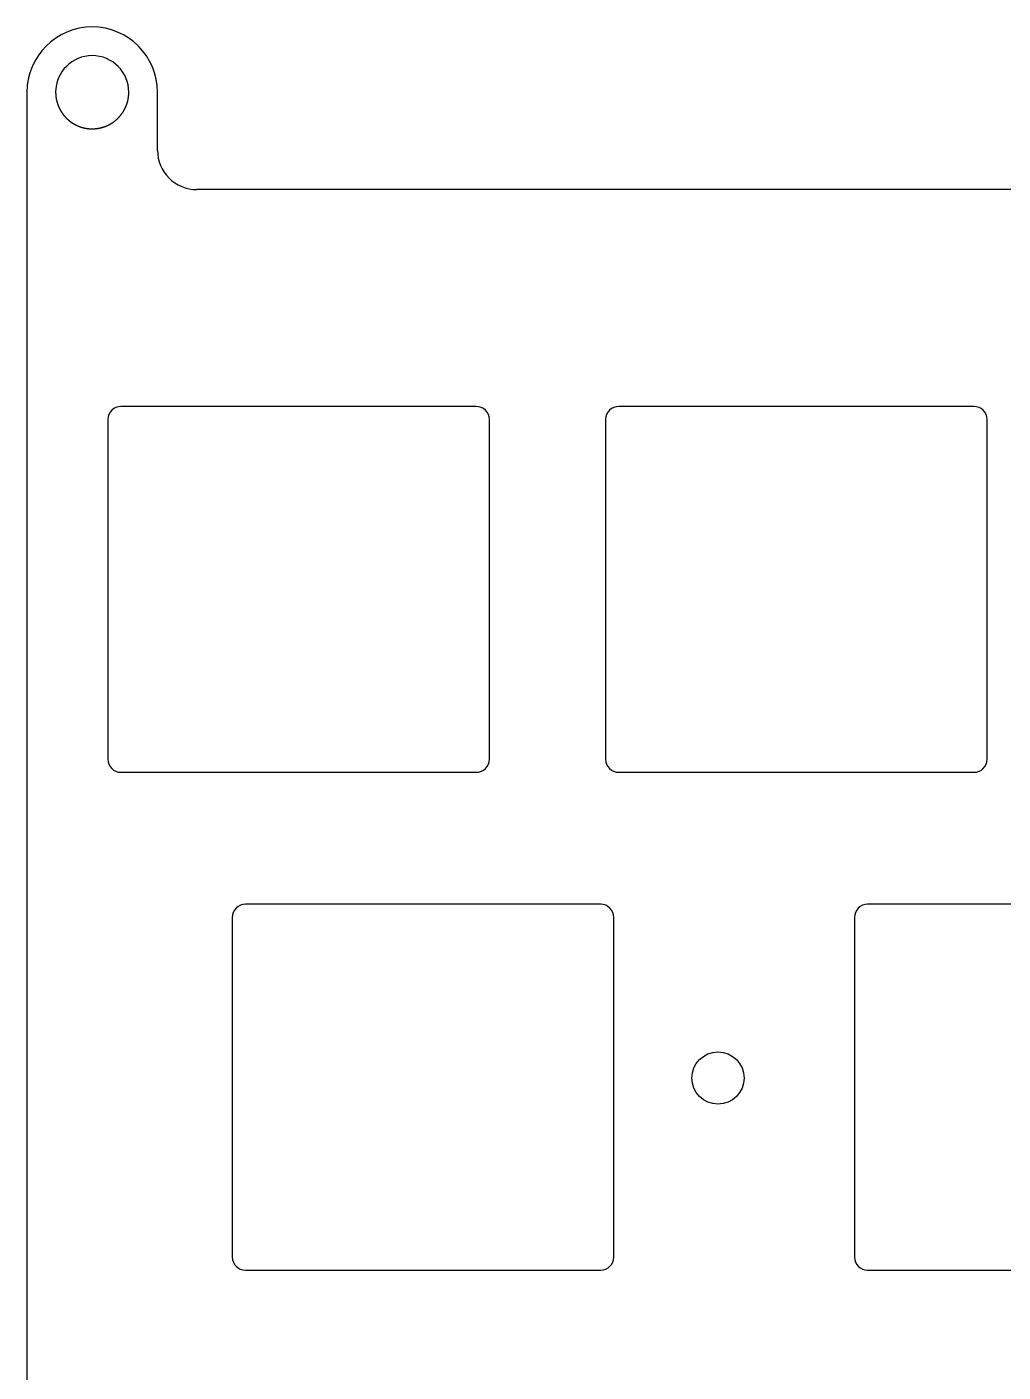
# Model space of a CAD drawing. Header units: millimetres. Extents: x -10 to 277, y -93 to 22.
# Drawn here: x -10.4 to 27, y -30 to 21.5 of the extents above; entities that cross this region are included whole.
import ezdxf

# ---------------------------------------------------------------- set-up
doc = ezdxf.new("R2010")
doc.units = ezdxf.units.MM
doc.layers.add('Edge.Cuts', color=53, linetype='CONTINUOUS', true_color=0xc8a339)

msp = doc.modelspace()

# ---------------------------------------------------------------- linework, layer by layer
at = {"layer": 'Edge.Cuts', "linetype": 'CONTINUOUS'}
for p, q in [((-10.4, 19.025023), (-10.4, -90.725023)), ((-9.3, 19.025023), (-9.29999, 19.019647)), ((-9.29999, 19.019647), (-9.29996, 19.01425)), ((-9.29996, 19.01425), (-9.299909, 19.008887)), ((-9.299909, 19.008887), (-9.299839, 19.003504)), ((-9.299839, 19.003504), (-9.299748, 18.998153)), ((-9.299748, 18.998153), (-9.299637, 18.992783)), ((-9.299637, 18.992783), (-9.299507, 18.987445)), ((-9.299507, 18.987445), (-9.299355, 18.982086)), ((-9.299355, 18.982086), (-9.299185, 18.976759)), ((-9.299185, 18.976759), (-9.298994, 18.971413)), ((-9.298994, 18.971413), (-9.298783, 18.966096)), ((-9.298783, 18.966096), (-9.298552, 18.960761)), ((-9.298552, 18.960761), (-9.298302, 18.955454)), ((-9.298302, 18.955454), (-9.29803, 18.950129)), ((-9.29803, 18.950129), (-9.29774, 18.944832)), ((-9.29774, 18.944832), (-9.297429, 18.939518)), ((-9.297429, 18.939518), (-9.297099, 18.93423)), ((-9.297099, 18.93423), (-9.296748, 18.928925)), ((-9.296748, 18.928925), (-9.296378, 18.923646)), ((-9.296378, 18.923646), (-9.295987, 18.91835)), ((-9.295987, 18.91835), (-9.295578, 18.913079)), ((-9.295578, 18.913079), (-9.295147, 18.907792)), ((-9.295147, 18.907792), (-9.294698, 18.902529)), ((-9.294698, 18.902529), (-9.294227, 18.89725)), ((-9.294227, 18.89725), (-9.293738, 18.891994)), ((-9.293738, 18.891994), (-9.293228, 18.886723)), ((-9.293228, 18.886723), (-9.292699, 18.881475)), ((-9.292699, 18.881475), (-9.292149, 18.876212)), ((-9.292149, 18.876212), (-9.291581, 18.87097)), ((-9.291581, 18.87097), (-9.29099, 18.865714)), ((-9.29099, 18.865714), (-9.290383, 18.86048)), ((-9.290383, 18.86048), (-9.289753, 18.85523)), ((-9.289753, 18.85523), (-9.289105, 18.850002)), ((-9.289105, 18.850002), (-9.288435, 18.844759)), ((-9.288435, 18.844759), (-9.287748, 18.839537)), ((-9.287748, 18.839537), (-9.287038, 18.8343)), ((-9.287038, 18.8343), (-9.286311, 18.829084)), ((-9.286311, 18.829084), (-9.285561, 18.823854)), ((-9.285561, 18.823854), (-9.284794, 18.818643)), ((-9.284794, 18.818643), (-9.284005, 18.813418)), ((-9.284005, 18.813418), (-9.283198, 18.808212)), ((-9.283198, 18.808212), (-9.282369, 18.802993)), ((-9.282369, 18.802993), (-9.281522, 18.797793)), ((-9.281522, 18.797793), (-9.280652, 18.792579)), ((-9.280652, 18.792579), (-9.279766, 18.787383)), ((-9.279766, 18.787383), (-9.278856, 18.782174)), ((-9.278856, 18.782174), (-9.27793, 18.776983)), ((-9.27793, 18.776983), (-9.27698, 18.771779)), ((-9.27698, 18.771779), (-9.276014, 18.766592)), ((-9.276014, 18.766592), (-9.275024, 18.761393)), ((-9.275024, 18.761393), (-9.274017, 18.75621)), ((-9.274017, 18.75621), (-9.272988, 18.751016)), ((-9.272988, 18.751016), (-9.271941, 18.745837)), ((-9.271941, 18.745837), (-9.270871, 18.740646)), ((-9.270871, 18.740646), (-9.269784, 18.735471)), ((-9.269784, 18.735471), (-9.268673, 18.730285)), ((-9.268673, 18.730285), (-9.267546, 18.725113)), ((-9.267546, 18.725113), (-9.266395, 18.719931)), ((-9.266395, 18.719931), (-9.265228, 18.714763)), ((-9.265228, 18.714763), (-9.264037, 18.709584)), ((-9.264037, 18.709584), (-9.262828, 18.704419)), ((-9.262828, 18.704419), (-9.261597, 18.699244)), ((-9.261597, 18.699244), (-9.260348, 18.694082)), ((-9.260348, 18.694082), (-9.259076, 18.68891)), ((-9.259076, 18.68891), (-9.257786, 18.683751)), ((-9.257786, 18.683751), (-9.256474, 18.678582)), ((-9.256474, 18.678582), (-9.255143, 18.673427)), ((-9.255143, 18.673427), (-9.25379, 18.66826)), ((-9.25379, 18.66826), (-9.252419, 18.663107)), ((-9.252419, 18.663107), (-9.251024, 18.657944)), ((-9.251024, 18.657944), (-9.249613, 18.652793)), ((-9.249613, 18.652793), (-9.248177, 18.647633)), ((-9.248177, 18.647633), (-9.246724, 18.642484)), ((-9.246724, 18.642484), (-9.245248, 18.637326)), ((-9.245248, 18.637326), (-9.244, 18.633023)), ((-9.244, 18.633023), (-9.242507, 18.627938)), ((-9.242507, 18.627938), (-9.240989, 18.622844)), ((-9.240989, 18.622844), (-9.239457, 18.617769)), ((-9.239457, 18.617769), (-9.2379, 18.612685)), ((-9.2379, 18.612685), (-9.236329, 18.607621)), ((-9.236329, 18.607621), (-9.234734, 18.602548)), ((-9.234734, 18.602548), (-9.233124, 18.597495)), ((-9.233124, 18.597495), (-9.231491, 18.592433)), ((-9.231491, 18.592433), (-9.229843, 18.587392)), ((-9.229843, 18.587392), (-9.228171, 18.582343)), ((-9.228171, 18.582343), (-9.226484, 18.577314)), ((-9.226484, 18.577314), (-9.224774, 18.572277)), ((-9.224774, 18.572277), (-9.223049, 18.567261)), ((-9.223049, 18.567261), (-9.221301, 18.562238)), ((-9.221301, 18.562238), (-9.219539, 18.557235)), ((-9.219539, 18.557235), (-9.217752, 18.552225)), ((-9.217752, 18.552225), (-9.215952, 18.547236)), ((-9.215952, 18.547236), (-9.214128, 18.542241)), ((-9.214128, 18.542241), (-9.212291, 18.537266)), ((-9.212291, 18.537266), (-9.210429, 18.532285)), ((-9.210429, 18.532285), (-9.208554, 18.527324)), ((-6.59196, 18.525976), (-6.588232, 18.535861)), ((-6.588232, 18.535861), (-6.584579, 18.545775)), ((-6.584579, 18.545775), (-6.581001, 18.555716)), ((-6.581001, 18.555716), (-6.577498, 18.565684)), ((-6.577498, 18.565684), (-6.57407, 18.575677)), ((-6.57407, 18.575677), (-6.570717, 18.585696)), ((-6.570717, 18.585696), (-6.56744, 18.595739)), ((-6.56744, 18.595739), (-6.56424, 18.605804)), ((-6.56424, 18.605804), (-6.561116, 18.615891)), ((-6.561116, 18.615891), (-6.558069, 18.625999)), ((-6.558069, 18.625999), (-6.556, 18.633023)), ((-6.556, 18.633023), (-6.553049, 18.643284)), ((-6.553049, 18.643284), (-6.550179, 18.65355)), ((-6.550179, 18.65355), (-6.547391, 18.663819)), ((-6.547391, 18.663819), (-6.544684, 18.674092)), ((-6.544684, 18.674092), (-6.542058, 18.68437)), ((-6.542058, 18.68437), (-6.539513, 18.694653)), ((-6.539513, 18.694653), (-6.537049, 18.704941)), ((-6.537049, 18.704941), (-6.534665, 18.715235)), ((-6.534665, 18.715235), (-6.532362, 18.725534)), ((-6.532362, 18.725534), (-6.530139, 18.73584)), ((-6.530139, 18.73584), (-6.527995, 18.746152)), ((-6.527995, 18.746152), (-6.525932, 18.75647)), ((-6.525932, 18.75647), (-6.523948, 18.766796)), ((-6.523948, 18.766796), (-6.522044, 18.777129)), ((-6.522044, 18.777129), (-6.52022, 18.78747)), ((-6.52022, 18.78747), (-6.518474, 18.797819)), ((-6.518474, 18.797819), (-6.516808, 18.808177)), ((-6.516808, 18.808177), (-6.515221, 18.818543)), ((-6.515221, 18.818543), (-6.513713, 18.828919)), ((-6.513713, 18.828919), (-6.512284, 18.839305)), ((-6.512284, 18.839305), (-6.510933, 18.849701)), ((-6.510933, 18.849701), (-6.509662, 18.860108)), ((-6.509662, 18.860108), (-6.508469, 18.870527)), ((-6.508469, 18.870527), (-6.507354, 18.880957)), ((-6.507354, 18.880957), (-6.506319, 18.891399)), ((-6.506319, 18.891399), (-6.505361, 18.901855)), ((-6.505361, 18.901855), (-6.504483, 18.912324)), ((-6.504483, 18.912324), (-6.503683, 18.922807)), ((-6.503683, 18.922807), (-6.502961, 18.933305)), ((-6.502961, 18.933305), (-6.502318, 18.943818)), ((-6.502318, 18.943818), (-6.501753, 18.954348)), ((-6.501753, 18.954348), (-6.501267, 18.964895)), ((-6.501267, 18.964895), (-6.50086, 18.97546)), ((-6.50086, 18.97546), (-6.500531, 18.986044)), ((-6.500531, 18.986044), (-6.500281, 18.996647)), ((-6.500281, 18.996647), (-6.50011, 19.007272)), ((-6.50011, 19.007272), (-6.500018, 19.017919)), ((-6.500018, 19.017919), (-6.5, 19.025023)), ((-5.4, 16.8), (-5.4, 19.025023)), ((-9.208554, 18.527324), (-9.206655, 18.522358)), ((-9.206655, 18.522358), (-9.204743, 18.517413)), ((-9.204743, 18.517413), (-9.202807, 18.512462)), ((-9.202807, 18.512462), (-9.200857, 18.507532)), ((-9.200857, 18.507532), (-9.198884, 18.502597)), ((-9.198884, 18.502597), (-9.196897, 18.497683)), ((-9.196897, 18.497683), (-9.194887, 18.492764)), ((-9.194887, 18.492764), (-9.192864, 18.487865)), ((-9.192864, 18.487865), (-9.190817, 18.482963)), ((-9.190817, 18.482963), (-9.188757, 18.478081)), ((-9.188757, 18.478081), (-9.186673, 18.473195)), ((-9.186673, 18.473195), (-9.184577, 18.468329)), ((-9.184577, 18.468329), (-9.182457, 18.46346)), ((-9.182457, 18.46346), (-9.180324, 18.458612)), ((-9.180324, 18.458612), (-9.178167, 18.45376)), ((-9.178167, 18.45376), (-9.175998, 18.448929)), ((-9.175998, 18.448929), (-9.173805, 18.444095)), ((-9.173805, 18.444095), (-9.1716, 18.439281)), ((-9.1716, 18.439281), (-9.169371, 18.434465)), ((-9.169371, 18.434465), (-9.167129, 18.429669)), ((-9.167129, 18.429669), (-9.164865, 18.42487)), ((-9.164865, 18.42487), (-9.162587, 18.420092)), ((-9.162587, 18.420092), (-9.160286, 18.415312)), ((-9.160286, 18.415312), (-9.157973, 18.410552)), ((-9.157973, 18.410552), (-9.155637, 18.405791)), ((-9.155637, 18.405791), (-9.153288, 18.401049)), ((-9.153288, 18.401049), (-9.150916, 18.396306)), ((-9.150916, 18.396306), (-9.148531, 18.391583)), ((-9.148531, 18.391583), (-9.146124, 18.386859)), ((-9.146124, 18.386859), (-9.143704, 18.382155)), ((-9.143704, 18.382155), (-9.14126, 18.37745)), ((-9.14126, 18.37745), (-9.138805, 18.372765)), ((-9.138805, 18.372765), (-9.136327, 18.368078)), ((-9.136327, 18.368078), (-9.133836, 18.363412)), ((-9.133836, 18.363412), (-9.131322, 18.358746)), ((-9.131322, 18.358746), (-9.128796, 18.354099)), ((-9.128796, 18.354099), (-9.126247, 18.349452)), ((-9.126247, 18.349452), (-9.123687, 18.344825)), ((-9.123687, 18.344825), (-9.121102, 18.340197)), ((-9.121102, 18.340197), (-9.118507, 18.335589)), ((-9.118507, 18.335589), (-9.115888, 18.330982)), ((-9.115888, 18.330982), (-9.113257, 18.326394)), ((-9.113257, 18.326394), (-9.110603, 18.321806)), ((-9.110603, 18.321806), (-9.107937, 18.317238)), ((-9.107937, 18.317238), (-9.105248, 18.31267)), ((-9.105248, 18.31267), (-9.102548, 18.308122)), ((-9.102548, 18.308122), (-9.099824, 18.303575)), ((-9.099824, 18.303575), (-9.097089, 18.299046)), ((-9.097089, 18.299046), (-9.09433, 18.294519)), ((-9.09433, 18.294519), (-9.09156, 18.290011)), ((-9.09156, 18.290011), (-9.088767, 18.285505)), ((-9.088767, 18.285505), (-9.085963, 18.281017)), ((-9.085963, 18.281017), (-9.083135, 18.276531)), ((-9.083135, 18.276531), (-9.080296, 18.272063)), ((-9.080296, 18.272063), (-9.077434, 18.267598)), ((-9.077434, 18.267598), (-9.07456, 18.263151)), ((-9.07456, 18.263151), (-9.071664, 18.258706)), ((-9.071664, 18.258706), (-9.068756, 18.25428)), ((-9.068756, 18.25428), (-9.065825, 18.249856)), ((-9.065825, 18.249856), (-9.062882, 18.24545)), ((-9.062882, 18.24545), (-9.059917, 18.241047)), ((-9.059917, 18.241047), (-9.05694, 18.236662)), ((-9.05694, 18.236662), (-9.05394, 18.23228)), ((-9.05394, 18.23228), (-9.050928, 18.227916)), ((-9.050928, 18.227916), (-9.047894, 18.223554)), ((-9.047894, 18.223554), (-9.044849, 18.219211)), ((-9.044849, 18.219211), (-9.04178, 18.214871)), ((-9.04178, 18.214871), (-9.0387, 18.210549)), ((-9.0387, 18.210549), (-9.035598, 18.20623)), ((-9.035598, 18.20623), (-9.032483, 18.201929)), ((-9.032483, 18.201929), (-9.029346, 18.19763)), ((-9.029346, 18.19763), (-9.026198, 18.193351)), ((-9.026198, 18.193351), (-9.023027, 18.189074)), ((-9.023027, 18.189074), (-9.02, 18.185023)), ((-9.02, 18.185023), (-9.016873, 18.18087)), ((-9.016873, 18.18087), (-9.013723, 18.17672)), ((-9.013723, 18.17672), (-9.010556, 18.172582)), ((-9.010556, 18.172582), (-9.007367, 18.168447)), ((-9.007367, 18.168447), (-9.004162, 18.164323)), ((-9.004162, 18.164323), (-9.000934, 18.160204)), ((-9.000934, 18.160204), (-8.99769, 18.156097)), ((-8.99769, 18.156097), (-8.994425, 18.151994)), ((-8.994425, 18.151994), (-8.991143, 18.147904)), ((-8.991143, 18.147904), (-8.98784, 18.143818)), ((-8.98784, 18.143818), (-8.984521, 18.139745)), ((-8.984521, 18.139745), (-8.98118, 18.135678)), ((-8.98118, 18.135678), (-8.977825, 18.131623)), ((-8.977825, 18.131623), (-8.974448, 18.127574)), ((-8.974448, 18.127574), (-8.971057, 18.123539)), ((-8.971057, 18.123539), (-8.967644, 18.11951)), ((-8.967644, 18.11951), (-8.964217, 18.115495)), ((-8.964217, 18.115495), (-8.960768, 18.111486)), ((-8.960768, 18.111486), (-8.957306, 18.107492)), ((-8.957306, 18.107492), (-8.953823, 18.103503)), ((-8.953823, 18.103503), (-8.950326, 18.09953)), ((-8.950326, 18.09953), (-8.946808, 18.095564)), ((-8.946808, 18.095564), (-8.943278, 18.091613)), ((-8.943278, 18.091613), (-8.939726, 18.087669)), ((-8.939726, 18.087669), (-8.936162, 18.083741)), ((-8.936162, 18.083741), (-8.932577, 18.079819)), ((-8.932577, 18.079819), (-8.92898, 18.075915)), ((-8.92898, 18.075915), (-8.925362, 18.072017)), ((-8.925362, 18.072017), (-8.921733, 18.068136)), ((-8.921733, 18.068136), (-8.918083, 18.064263)), ((-8.918083, 18.064263), (-8.914422, 18.060406)), ((-8.914422, 18.060406), (-8.91074, 18.056558)), ((-8.91074, 18.056558), (-8.907047, 18.052727)), ((-8.907047, 18.052727), (-8.903334, 18.048904)), ((-8.903334, 18.048904), (-8.899611, 18.045098)), ((-8.899611, 18.045098), (-8.895867, 18.041301)), ((-8.895867, 18.041301), (-8.892113, 18.037522)), ((-8.892113, 18.037522), (-8.888339, 18.033751)), ((-8.888339, 18.033751), (-8.884555, 18.029999)), ((-8.884555, 18.029999), (-8.880752, 18.026256)), ((-8.880752, 18.026256), (-8.876938, 18.022531)), ((-8.876938, 18.022531), (-8.873105, 18.018814)), ((-8.873105, 18.018814), (-8.869263, 18.015117)), ((-6.933655, 18.012328), (-6.925979, 18.0197)), ((-6.925979, 18.0197), (-6.91836, 18.027128)), ((-6.91836, 18.027128), (-6.910799, 18.03461)), ((-6.910799, 18.03461), (-6.903298, 18.042146)), ((-6.903298, 18.042146), (-6.895856, 18.049735)), ((-6.895856, 18.049735), (-6.888476, 18.057375)), ((-6.888476, 18.057375), (-6.881158, 18.065066)), ((-6.881158, 18.065066), (-6.873903, 18.072806)), ((-6.873903, 18.072806), (-6.866712, 18.080595)), ((-6.866712, 18.080595), (-6.859586, 18.08843)), ((-6.859586, 18.08843), (-6.852527, 18.096311)), ((-6.852527, 18.096311), (-6.845535, 18.104237)), ((-6.845535, 18.104237), (-6.838611, 18.112205)), ((-6.838611, 18.112205), (-6.831757, 18.120216)), ((-6.831757, 18.120216), (-6.824973, 18.128266)), ((-6.824973, 18.128266), (-6.818261, 18.136356)), ((-6.818261, 18.136356), (-6.811621, 18.144483)), ((-6.811621, 18.144483), (-6.805055, 18.152646)), ((-6.805055, 18.152646), (-6.798564, 18.160843)), ((-6.798564, 18.160843), (-6.792148, 18.169073)), ((-6.792148, 18.169073), (-6.785809, 18.177335)), ((-6.785809, 18.177335), (-6.78, 18.185023)), ((-6.78, 18.185023), (-6.77367, 18.19353)), ((-6.77367, 18.19353), (-6.767408, 18.202078)), ((-6.767408, 18.202078), (-6.761214, 18.210669)), ((-6.761214, 18.210669), (-6.755089, 18.2193)), ((-6.755089, 18.2193), (-6.749032, 18.227973)), ((-6.749032, 18.227973), (-6.743043, 18.236687)), ((-6.743043, 18.236687), (-6.737123, 18.245443)), ((-6.737123, 18.245443), (-6.731272, 18.254239)), ((-6.731272, 18.254239), (-6.725489, 18.263075)), ((-6.725489, 18.263075), (-6.719775, 18.271953)), ((-6.719775, 18.271953), (-6.714129, 18.28087)), ((-6.714129, 18.28087), (-6.708553, 18.289828)), ((-6.708553, 18.289828), (-6.703045, 18.298826)), ((-6.703045, 18.298826), (-6.697607, 18.307863)), ((-6.697607, 18.307863), (-6.692238, 18.31694)), ((-6.692238, 18.31694), (-6.686938, 18.326057)), ((-6.686938, 18.326057), (-6.681707, 18.335212)), ((-6.681707, 18.335212), (-6.676547, 18.344406)), ((-6.676547, 18.344406), (-6.671455, 18.353638)), ((-6.671455, 18.353638), (-6.666434, 18.362909)), ((-6.666434, 18.362909), (-6.661483, 18.372218)), ((-6.661483, 18.372218), (-6.656602, 18.381564)), ((-6.656602, 18.381564), (-6.651792, 18.390947)), ((-6.651792, 18.390947), (-6.647052, 18.400367)), ((-6.647052, 18.400367), (-6.642383, 18.409824)), ((-6.642383, 18.409824), (-6.637785, 18.419316)), ((-6.637785, 18.419316), (-6.633258, 18.428845)), ((-6.633258, 18.428845), (-6.628803, 18.438408)), ((-6.628803, 18.438408), (-6.624419, 18.448006)), ((-6.624419, 18.448006), (-6.620108, 18.457639)), ((-6.620108, 18.457639), (-6.615868, 18.467305)), ((-6.615868, 18.467305), (-6.611701, 18.477004)), ((-6.611701, 18.477004), (-6.607606, 18.486736)), ((-6.607606, 18.486736), (-6.603585, 18.4965)), ((-6.603585, 18.4965), (-6.599636, 18.506295)), ((-6.599636, 18.506295), (-6.595761, 18.516121)), ((-6.595761, 18.516121), (-6.59196, 18.525976)), ((-8.869263, 18.015117), (-8.865402, 18.011429)), ((-8.865402, 18.011429), (-8.861531, 18.00776)), ((-8.861531, 18.00776), (-8.857641, 18.004101)), ((-8.857641, 18.004101), (-8.853743, 18.000461)), ((-8.853743, 18.000461), (-8.849825, 17.99683)), ((-8.849825, 17.99683), (-8.845899, 17.993219)), ((-8.845899, 17.993219), (-8.841954, 17.989618)), ((-8.841954, 17.989618), (-8.838001, 17.986036)), ((-8.838001, 17.986036), (-8.834029, 17.982465)), ((-8.834029, 17.982465), (-8.830049, 17.978914)), ((-8.830049, 17.978914), (-8.826051, 17.975372)), ((-8.826051, 17.975372), (-8.822045, 17.971852)), ((-8.822045, 17.971852), (-8.818021, 17.968341)), ((-8.818021, 17.968341), (-8.813989, 17.964851)), ((-8.813989, 17.964851), (-8.80994, 17.961371)), ((-8.80994, 17.961371), (-8.805883, 17.957912)), ((-8.805883, 17.957912), (-8.801808, 17.954464)), ((-8.801808, 17.954464), (-8.797727, 17.951037)), ((-8.797727, 17.951037), (-8.793627, 17.94762)), ((-8.793627, 17.94762), (-8.789521, 17.944224)), ((-8.789521, 17.944224), (-8.785397, 17.94084)), ((-8.785397, 17.94084), (-8.781267, 17.937476)), ((-8.781267, 17.937476), (-8.77712, 17.934124)), ((-8.77712, 17.934124), (-8.772966, 17.930793)), ((-8.772966, 17.930793), (-8.768795, 17.927474)), ((-8.768795, 17.927474), (-8.764618, 17.924176)), ((-8.764618, 17.924176), (-8.760424, 17.920889)), ((-8.760424, 17.920889), (-8.756225, 17.917624)), ((-8.756225, 17.917624), (-8.752008, 17.914371)), ((-8.752008, 17.914371), (-8.747786, 17.911139)), ((-8.747786, 17.911139), (-8.743547, 17.907919)), ((-8.743547, 17.907919), (-8.739303, 17.904721)), ((-8.739303, 17.904721), (-8.735042, 17.901535)), ((-8.735042, 17.901535), (-8.730776, 17.89837)), ((-8.730776, 17.89837), (-8.726493, 17.895218)), ((-8.726493, 17.895218), (-8.722207, 17.892088)), ((-8.722207, 17.892088), (-8.717903, 17.88897)), ((-8.717903, 17.88897), (-8.713595, 17.885874)), ((-8.713595, 17.885874), (-8.70927, 17.882791)), ((-8.70927, 17.882791), (-8.704942, 17.879729)), ((-8.704942, 17.879729), (-8.700596, 17.876681)), ((-8.700596, 17.876681), (-8.696248, 17.873654)), ((-8.696248, 17.873654), (-8.691882, 17.87064)), ((-8.691882, 17.87064), (-8.687514, 17.867648)), ((-8.687514, 17.867648), (-8.683128, 17.86467)), ((-8.683128, 17.86467), (-8.67874, 17.861713)), ((-8.67874, 17.861713), (-8.674335, 17.858769)), ((-8.674335, 17.858769), (-8.669928, 17.855848)), ((-8.669928, 17.855848), (-8.665504, 17.85294)), ((-8.665504, 17.85294), (-8.661077, 17.850054)), ((-8.661077, 17.850054), (-8.656634, 17.847182)), ((-8.656634, 17.847182), (-8.652189, 17.844331)), ((-8.652189, 17.844331), (-8.647727, 17.841495)), ((-8.647727, 17.841495), (-8.643263, 17.83868)), ((-8.643263, 17.83868), (-8.638784, 17.83588)), ((-8.638784, 17.83588), (-8.634301, 17.833101)), ((-8.634301, 17.833101), (-8.629804, 17.830336)), ((-8.629804, 17.830336), (-8.625304, 17.827594)), ((-8.625304, 17.827594), (-8.620788, 17.824866)), ((-8.620788, 17.824866), (-8.616271, 17.822159)), ((-8.616271, 17.822159), (-8.611738, 17.819467)), ((-8.611738, 17.819467), (-8.607203, 17.816797)), ((-8.607203, 17.816797), (-8.602653, 17.814141)), ((-8.602653, 17.814141), (-8.598101, 17.811508)), ((-8.598101, 17.811508), (-8.593534, 17.808889)), ((-8.593534, 17.808889), (-8.588965, 17.806292)), ((-8.588965, 17.806292), (-8.584381, 17.803709)), ((-8.584381, 17.803709), (-8.579796, 17.801149)), ((-8.579796, 17.801149), (-8.575195, 17.798603)), ((-8.575195, 17.798603), (-8.570593, 17.79608)), ((-8.570593, 17.79608), (-8.565977, 17.793571)), ((-8.565977, 17.793571), (-8.558824, 17.789729)), ((-8.558824, 17.789729), (-8.55418, 17.787264)), ((-8.55418, 17.787264), (-8.549523, 17.784814)), ((-8.549523, 17.784814), (-8.544854, 17.78238)), ((-8.544854, 17.78238), (-8.540172, 17.779963)), ((-8.540172, 17.779963), (-8.535479, 17.777562)), ((-8.535479, 17.777562), (-8.530773, 17.775177)), ((-8.530773, 17.775177), (-8.526057, 17.77281)), ((-8.526057, 17.77281), (-8.521328, 17.770458)), ((-8.521328, 17.770458), (-8.516589, 17.768124)), ((-8.516589, 17.768124), (-8.511837, 17.765806)), ((-8.511837, 17.765806), (-8.507076, 17.763505)), ((-8.507076, 17.763505), (-8.502303, 17.761221)), ((-8.502303, 17.761221), (-8.497521, 17.758955)), ((-8.497521, 17.758955), (-8.492726, 17.756705)), ((-8.492726, 17.756705), (-8.487924, 17.754474)), ((-8.487924, 17.754474), (-8.483109, 17.752258)), ((-8.483109, 17.752258), (-8.478286, 17.750062)), ((-8.478286, 17.750062), (-8.473452, 17.747882)), ((-8.473452, 17.747882), (-8.46861, 17.74572)), ((-8.46861, 17.74572), (-8.463756, 17.743575)), ((-8.463756, 17.743575), (-8.458896, 17.74145)), ((-8.458896, 17.74145), (-8.454024, 17.73934)), ((-8.454024, 17.73934), (-8.449146, 17.737251)), ((-8.449146, 17.737251), (-8.444257, 17.735178)), ((-8.444257, 17.735178), (-8.439362, 17.733124)), ((-8.439362, 17.733124), (-8.434455, 17.731087)), ((-8.434455, 17.731087), (-8.429544, 17.72907)), ((-8.429544, 17.72907), (-8.424621, 17.72707)), ((-8.424621, 17.72707), (-8.419694, 17.72509)), ((-8.419694, 17.72509), (-8.414756, 17.723127)), ((-8.414756, 17.723127), (-8.409813, 17.721183)), ((-8.409813, 17.721183), (-8.40486, 17.719258)), ((-8.40486, 17.719258), (-8.399903, 17.717352)), ((-8.399903, 17.717352), (-8.394936, 17.715463)), ((-8.394936, 17.715463), (-8.389966, 17.713595)), ((-8.389966, 17.713595), (-8.384985, 17.711744)), ((-8.384985, 17.711744), (-8.380001, 17.709914)), ((-8.380001, 17.709914), (-8.375007, 17.708101)), ((-8.375007, 17.708101), (-8.370011, 17.706309)), ((-8.370011, 17.706309), (-8.365005, 17.704534)), ((-8.365005, 17.704534), (-8.359997, 17.70278)), ((-8.359997, 17.70278), (-8.35498, 17.701044)), ((-8.35498, 17.701044), (-8.349961, 17.699329)), ((-8.349961, 17.699329), (-8.344932, 17.697631)), ((-8.344932, 17.697631), (-8.339902, 17.695954)), ((-8.339902, 17.695954), (-8.334863, 17.694295)), ((-8.334863, 17.694295), (-8.329824, 17.692658)), ((-8.329824, 17.692658), (-8.324775, 17.691038)), ((-8.324775, 17.691038), (-8.319726, 17.689439)), ((-8.319726, 17.689439), (-8.314669, 17.687858)), ((-8.314669, 17.687858), (-8.309611, 17.686299)), ((-8.309611, 17.686299), (-8.304545, 17.684758)), ((-8.304545, 17.684758), (-8.299479, 17.683237)), ((-8.299479, 17.683237), (-8.294405, 17.681736)), ((-8.294405, 17.681736), (-8.289332, 17.680255)), ((-8.289332, 17.680255), (-8.284251, 17.678793)), ((-8.284251, 17.678793), (-8.279171, 17.677352)), ((-8.279171, 17.677352), (-8.274083, 17.67593)), ((-8.274083, 17.67593), (-8.268996, 17.674529)), ((-8.268996, 17.674529), (-8.263902, 17.673146)), ((-8.263902, 17.673146), (-8.25881, 17.671785)), ((-8.25881, 17.671785), (-8.25371, 17.670442)), ((-8.25371, 17.670442), (-8.244616, 17.6681)), ((-8.244616, 17.6681), (-8.234423, 17.665553)), ((-8.234423, 17.665553), (-8.224197, 17.663079)), ((-8.224197, 17.663079), (-8.213939, 17.660681)), ((-8.213939, 17.660681), (-8.203651, 17.658358)), ((-8.203651, 17.658358), (-8.193335, 17.65611)), ((-8.193335, 17.65611), (-8.182991, 17.653938)), ((-8.182991, 17.653938), (-8.172622, 17.651842)), ((-8.172622, 17.651842), (-8.167428, 17.650823)), ((-8.167428, 17.650823), (-8.162228, 17.649824)), ((-8.162228, 17.649824), (-8.157023, 17.648843)), ((-8.157023, 17.648843), (-8.151812, 17.647882)), ((-8.151812, 17.647882), (-8.146596, 17.64694)), ((-8.146596, 17.64694), (-8.141374, 17.646018)), ((-8.141374, 17.646018), (-8.136148, 17.645115)), ((-8.136148, 17.645115), (-8.130917, 17.644232)), ((-8.130917, 17.644232), (-8.125681, 17.643368)), ((-8.125681, 17.643368), (-8.120441, 17.642523)), ((-8.120441, 17.642523), (-8.115197, 17.641698)), ((-8.115197, 17.641698), (-8.109949, 17.640893)), ((-8.109949, 17.640893), (-8.104697, 17.640108)), ((-8.104697, 17.640108), (-8.099441, 17.639342)), ((-8.099441, 17.639342), (-8.094182, 17.638596)), ((-8.094182, 17.638596), (-8.08892, 17.637869)), ((-8.08892, 17.637869), (-8.083655, 17.637163)), ((-8.083655, 17.637163), (-8.078386, 17.636476)), ((-8.078386, 17.636476), (-8.073116, 17.635809)), ((-8.073116, 17.635809), (-8.067842, 17.635162)), ((-8.067842, 17.635162), (-8.062567, 17.634535)), ((-8.062567, 17.634535), (-8.057288, 17.633927)), ((-8.057288, 17.633927), (-8.052009, 17.63334)), ((-8.052009, 17.63334), (-8.046727, 17.632773)), ((-8.046727, 17.632773), (-8.041445, 17.632225)), ((-8.041445, 17.632225), (-8.03616, 17.631697)), ((-8.03616, 17.631697), (-8.030875, 17.63119)), ((-8.030875, 17.63119), (-8.025587, 17.630702)), ((-8.025587, 17.630702), (-8.020301, 17.630235)), ((-8.020301, 17.630235), (-8.015012, 17.629787)), ((-8.015012, 17.629787), (-8.009724, 17.62936)), ((-8.009724, 17.62936), (-8.004434, 17.628953)), ((-8.004434, 17.628953), (-7.999147, 17.628565)), ((-7.999147, 17.628565), (-7.993857, 17.628198)), ((-7.993857, 17.628198), (-7.988569, 17.627851)), ((-7.988569, 17.627851), (-7.98328, 17.627524)), ((-7.98328, 17.627524), (-7.977994, 17.627217)), ((-7.977994, 17.627217), (-7.972706, 17.62693)), ((-7.972706, 17.62693), (-7.967422, 17.626663)), ((-7.967422, 17.626663), (-7.962136, 17.626417)), ((-7.962136, 17.626417), (-7.956854, 17.62619)), ((-7.956854, 17.62619), (-7.951571, 17.625984)), ((-7.951571, 17.625984), (-7.946293, 17.625797)), ((-7.946293, 17.625797), (-7.941014, 17.625631)), ((-7.941014, 17.625631), (-7.935739, 17.625485)), ((-7.935739, 17.625485), (-7.930464, 17.625359)), ((-7.930464, 17.625359), (-7.925194, 17.625253)), ((-7.925194, 17.625253), (-7.919924, 17.625167)), ((-7.919924, 17.625167), (-7.914659, 17.625101)), ((-7.914659, 17.625101), (-7.909394, 17.625055)), ((-7.909394, 17.625055), (-7.9, 17.625023)), ((-7.9, 17.625023), (-7.889495, 17.625063)), ((-7.889495, 17.625063), (-7.878978, 17.625183)), ((-7.878978, 17.625183), (-7.86845, 17.625383)), ((-7.86845, 17.625383), (-7.857912, 17.625663)), ((-7.857912, 17.625663), (-7.847365, 17.626024)), ((-7.847365, 17.626024), (-7.836811, 17.626464)), ((-7.836811, 17.626464), (-7.826251, 17.626985)), ((-7.826251, 17.626985), (-7.815687, 17.627586)), ((-7.815687, 17.627586), (-7.80512, 17.628268)), ((-7.80512, 17.628268), (-7.794551, 17.629029)), ((-7.794551, 17.629029), (-7.783982, 17.629871)), ((-7.783982, 17.629871), (-7.773415, 17.630793)), ((-7.773415, 17.630793), (-7.762851, 17.631795)), ((-7.762851, 17.631795), (-7.75229, 17.632877)), ((-7.75229, 17.632877), (-7.741736, 17.634038)), ((-7.741736, 17.634038), (-7.731189, 17.635279)), ((-7.731189, 17.635279), (-7.72065, 17.6366)), ((-7.72065, 17.6366), (-7.710122, 17.638)), ((-7.710122, 17.638), (-7.699606, 17.639479)), ((-7.699606, 17.639479), (-7.689103, 17.641037)), ((-7.689103, 17.641037), (-7.678615, 17.642674)), ((-7.678615, 17.642674), (-7.668143, 17.644389)), ((-7.668143, 17.644389), (-7.662913, 17.645276)), ((-7.662913, 17.645276), (-7.657688, 17.646182)), ((-7.657688, 17.646182), (-7.652468, 17.647108)), ((-7.652468, 17.647108), (-7.647253, 17.648053)), ((-7.647253, 17.648053), (-7.642044, 17.649018)), ((-7.642044, 17.649018), (-7.636839, 17.650002)), ((-7.636839, 17.650002), (-7.63164, 17.651005)), ((-7.63164, 17.651005), (-7.626447, 17.652027)), ((-7.626447, 17.652027), (-7.62126, 17.653069)), ((-7.62126, 17.653069), (-7.616079, 17.65413)), ((-7.616079, 17.65413), (-7.610905, 17.65521)), ((-7.610905, 17.65521), (-7.605736, 17.656309)), ((-7.605736, 17.656309), (-7.600575, 17.657427)), ((-7.600575, 17.657427), (-7.59542, 17.658564)), ((-7.59542, 17.658564), (-7.590273, 17.65972)), ((-7.590273, 17.65972), (-7.585133, 17.660895)), ((-7.585133, 17.660895), (-7.58, 17.662088)), ((-7.58, 17.662088), (-7.574874, 17.663301)), ((-7.574874, 17.663301), (-7.569757, 17.664532)), ((-7.569757, 17.664532), (-7.564648, 17.665782)), ((-7.564648, 17.665782), (-7.555385, 17.6681)), ((-7.555385, 17.6681), (-7.545205, 17.670727)), ((-7.545205, 17.670727), (-7.535034, 17.673433)), ((-7.535034, 17.673433), (-7.524875, 17.67622)), ((-7.524875, 17.67622), (-7.514727, 17.679085)), ((-7.514727, 17.679085), (-7.504594, 17.682031)), ((-7.504594, 17.682031), (-7.494474, 17.685055)), ((-7.494474, 17.685055), (-7.484371, 17.688157)), ((-7.484371, 17.688157), (-7.474284, 17.691338)), ((-7.474284, 17.691338), (-7.464215, 17.694597)), ((-7.464215, 17.694597), (-7.454166, 17.697934)), ((-7.454166, 17.697934), (-7.444137, 17.701349)), ((-7.444137, 17.701349), (-7.434129, 17.70484)), ((-7.434129, 17.70484), (-7.424145, 17.708408)), ((-7.424145, 17.708408), (-7.414185, 17.712052)), ((-7.414185, 17.712052), (-7.404251, 17.715771)), ((-7.404251, 17.715771), (-7.394344, 17.719566)), ((-7.394344, 17.719566), (-7.384465, 17.723436)), ((-7.384465, 17.723436), (-7.374615, 17.72738)), ((-7.374615, 17.72738), (-7.364796, 17.731397)), ((-7.364796, 17.731397), (-7.355009, 17.735488)), ((-7.355009, 17.735488), (-7.345256, 17.739651)), ((-7.345256, 17.739651), (-7.335538, 17.743886)), ((-7.335538, 17.743886), (-7.325856, 17.748193)), ((-7.325856, 17.748193), (-7.316212, 17.75257)), ((-7.316212, 17.75257), (-7.306607, 17.757017)), ((-7.306607, 17.757017), (-7.297042, 17.761534)), ((-7.297042, 17.761534), (-7.287519, 17.766119)), ((-7.287519, 17.766119), (-7.278039, 17.770772)), ((-7.278039, 17.770772), (-7.268604, 17.775492)), ((-7.268604, 17.775492), (-7.259215, 17.780279)), ((-7.259215, 17.780279), (-7.249874, 17.785131)), ((-7.249874, 17.785131), (-7.241177, 17.789729)), ((-7.241177, 17.789729), (-7.23196, 17.79469)), ((-7.23196, 17.79469), (-7.222776, 17.799724)), ((-7.222776, 17.799724), (-7.213623, 17.804831)), ((-7.213623, 17.804831), (-7.204505, 17.810011)), ((-7.204505, 17.810011), (-7.195419, 17.815264)), ((-7.195419, 17.815264), (-7.186368, 17.82059)), ((-7.186368, 17.82059), (-7.177351, 17.825987)), ((-7.177351, 17.825987), (-7.168369, 17.831457)), ((-7.168369, 17.831457), (-7.159423, 17.836998)), ((-7.159423, 17.836998), (-7.150513, 17.842611)), ((-7.150513, 17.842611), (-7.141639, 17.848295)), ((-7.141639, 17.848295), (-7.132803, 17.85405)), ((-7.132803, 17.85405), (-7.124005, 17.859876)), ((-7.124005, 17.859876), (-7.115245, 17.865772)), ((-7.115245, 17.865772), (-7.106524, 17.871738)), ((-7.106524, 17.871738), (-7.097843, 17.877773)), ((-7.097843, 17.877773), (-7.089203, 17.883877)), ((-7.089203, 17.883877), (-7.080603, 17.89005)), ((-7.080603, 17.89005), (-7.072045, 17.896292)), ((-7.072045, 17.896292), (-7.063529, 17.902601)), ((-7.063529, 17.902601), (-7.055056, 17.908978)), ((-7.055056, 17.908978), (-7.046627, 17.915421)), ((-7.046627, 17.915421), (-7.038243, 17.921931)), ((-7.038243, 17.921931), (-7.029903, 17.928507)), ((-7.029903, 17.928507), (-7.02161, 17.935148)), ((-7.02161, 17.935148), (-7.013364, 17.941854)), ((-7.013364, 17.941854), (-7.005165, 17.948624)), ((-7.005165, 17.948624), (-6.997015, 17.955458)), ((-6.997015, 17.955458), (-6.988913, 17.962354)), ((-6.988913, 17.962354), (-6.980862, 17.969313)), ((-6.980862, 17.969313), (-6.972862, 17.976333)), ((-6.972862, 17.976333), (-6.964914, 17.983413)), ((-6.964914, 17.983413), (-6.957018, 17.990554)), ((-6.957018, 17.990554), (-6.949175, 17.997754)), ((-6.949175, 17.997754), (-6.941388, 18.005012)), ((-6.941388, 18.005012), (-6.933655, 18.012328)), ((46.8705, 15.3), (-3.9, 15.3)), ((6.8, 7), (-6.8, 7)), ((25.85, 7), (12.25, 7)), ((-7.3, 6.5), (-7.3, -6.5)), ((7.3, -6.5), (7.3, 6.5)), ((11.75, 6.5), (11.75, -6.5)), ((26.35, -6.5), (26.35, 6.5)), ((-6.8, -7), (6.8, -7)), ((12.25, -7), (25.85, -7)), ((11.5625, -12.05), (-2.0375, -12.05)), ((35.375, -12.05), (21.775, -12.05)), ((-2.5375, -12.55), (-2.5375, -25.55)), ((12.0625, -25.55), (12.0625, -12.55)), ((21.275, -12.55), (21.275, -25.55)), ((-2.0375, -26.05), (11.5625, -26.05)), ((21.775, -26.05), (35.375, -26.05))]:
    msp.add_line(p, q, dxfattribs=at)
at = {"layer": 'Edge.Cuts'}
msp.add_circle((16.04875, -18.7), 1, dxfattribs=at)
for centre, radius, start, end in [((-7.9, 19.025023), 2.5, 0, 180), ((-7.9, 19.025023), 1.4, 0, 180), ((-3.900001, 16.799999), 1.499999, -180.0000382, -89.9999618), ((-6.799962, 6.500044), 0.500038, -269.9956451, -179.9949583), ((6.800038, 6.500044), 0.499956, -0.0050424, 90.0043549), ((12.250038, 6.500044), 0.500038, -269.9956451, -179.9949583), ((25.850038, 6.500044), 0.499956, -0.0050424, 90.0043549), ((-6.799962, -6.499956), 0.500044, -179.9949583, -90.0043541), ((6.800038, -6.499956), 0.499962, -90.0043541, -0.0050424), ((12.250038, -6.499956), 0.500044, -179.9949583, -90.0043541), ((25.850038, -6.499956), 0.499962, -90.0043541, -0.0050424), ((-2.037462, -12.549956), 0.500038, -269.9956451, -179.9949583), ((11.562538, -12.549956), 0.499956, -0.0050424, 90.0043549), ((21.775038, -12.549956), 0.500038, -269.9956451, -179.9949583), ((-2.037462, -25.549956), 0.500044, -179.9949583, -90.0043541), ((11.562538, -25.549956), 0.499962, -90.0043541, -0.0050424), ((21.775038, -25.549956), 0.500044, -179.9949583, -90.0043541)]:
    msp.add_arc(centre, radius, start, end, dxfattribs=at)

doc.saveas('drawing.dxf')
